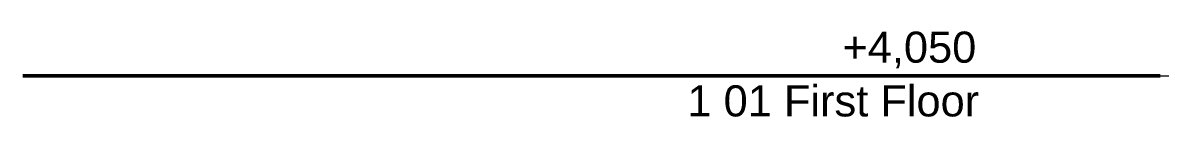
# Model space of a CAD drawing. Header units: millimetres. Extents: x -46169 to 237885, y -84465 to 18123.
# Drawn here: x 160532 to 164194, y -80415 to -80139 of the extents above; entities that cross this region are included whole.
import ezdxf

# ---------------------------------------------------------------- set-up
doc = ezdxf.new("R2010")
doc.units = ezdxf.units.MM
doc.header["$MEASUREMENT"] = 0
doc.layers.add('0_Pen_No__25', color=7, linetype='Continuous', lineweight=50, true_color=0x2a2a2a)
doc.layers.add('0_Pen_No__6', color=7, linetype='Continuous', lineweight=35)
doc.layers.add('0_Pen_No__85', color=8, linetype='Continuous', lineweight=20)
doc.styles.add('GENERATED_STYLE_2', font='')
doc.styles.get('GENERATED_STYLE_2').set_extended_font_data('Arial')

# ---------------------------------------------------------------- blocks, each defined once
blk = doc.blocks.new('I-06 Lecture Theatre Elevation_STORY_MARKER', base_point=(129666.7, -84332.6))
at = {"layer": '0_Pen_No__25', "linetype": 'Continuous'}
for p, q in [((160532, -80282.6), (163594, -80282.6)), ((163794, -80282.6), (163594, -80282.6)), ((163794, -80282.6), (163994, -80282.6)), ((164094, -80282.6), (163994, -80282.6)), ((164194, -80282.6), (164094, -80282.6))]:
    blk.add_line(p, q, dxfattribs=at)
at = {"layer": '0_Pen_No__85', "linetype": 'Continuous'}
blk.add_line((164194, -80282.6), (177009.4, -80282.6), dxfattribs=at)
at = {"layer": '0_Pen_No__6', "char_height": 100, "attachment_point": 1, "style": 'GENERATED_STYLE_2'}
for s, insert in [('\\A1;{\\fArial|b0|i0|c0|p34;+4,050}', (163170.7, -80140.5)), ('\\A1;{\\fArial|b0|i0|c0|p34;1 01 First Floor}', (162671.8, -80313.3))]:
    blk.add_mtext(s, dxfattribs=dict(at, insert=insert))

msp = doc.modelspace()

# ---------------------------------------------------------------- block references
at = {"linetype": 'Continuous', "lineweight": 0}
msp.add_blockref('I-06 Lecture Theatre Elevation_STORY_MARKER', (129666.7, -84332.6), dxfattribs=at)

doc.saveas('drawing.dxf')
